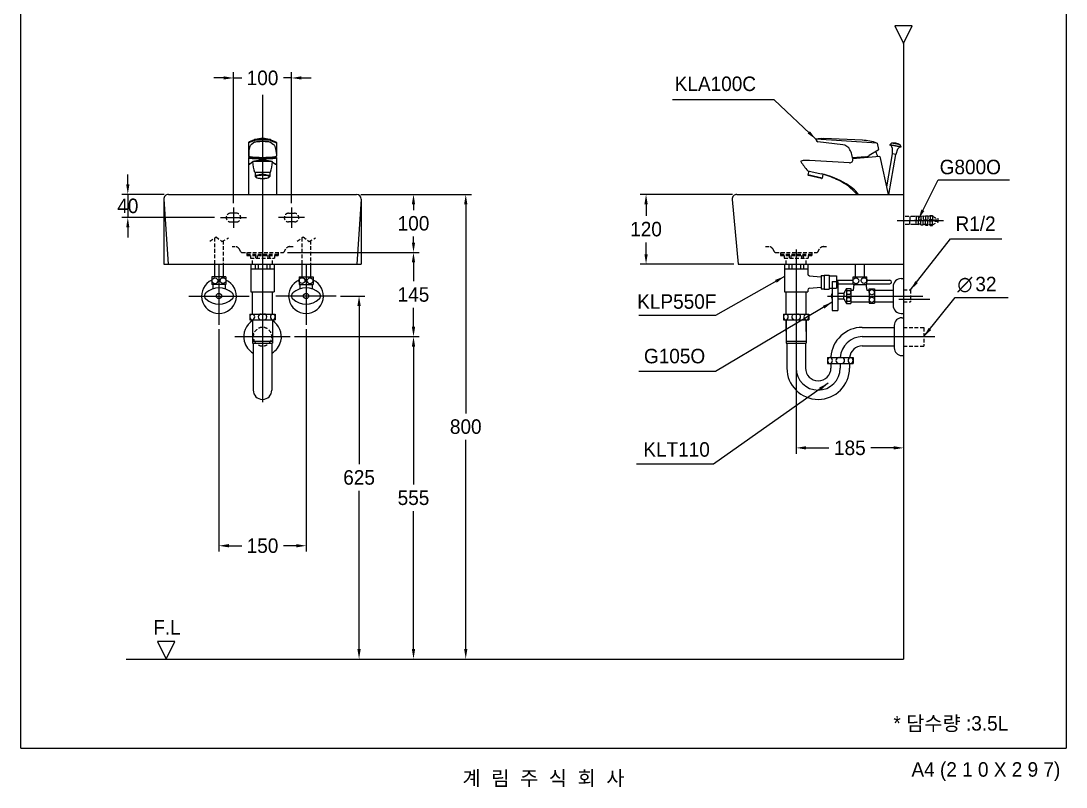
# Model space of a CAD drawing. Header units: millimetres. Extents: x 0 to 1800, y -67 to 2530.
# Drawn here: x 0 to 1800, y -67 to 1252 of the extents above; entities that cross this region are included whole.
import ezdxf
from ezdxf.enums import TextEntityAlignment as Align
from ezdxf.lldxf.tags import DXFTag

# ---------------------------------------------------------------- set-up
doc = ezdxf.new("R2010")
doc.units = ezdxf.units.MM
doc.linetypes.add('DASHED2', pattern=[9.525, 6.35, -3.175])
for name, color, linetype in [('TEXT', 7, 'Continuous'), ('내부선 및 부속', 4, 'Continuous'), ('도각라인', 7, 'Continuous'), ('외형선', 3, 'Continuous'), ('점선', 6, 'DASHED2'), ('중심선', 1, 'DASHED'), ('치수선', 7, 'Continuous')]:
    doc.layers.add(name, color=color, linetype=linetype)
doc.styles.add('140911', font='HBATANG.TTF')
doc.styles.add('____', font='')
doc.styles.add('타이틀', font='H2GTRM.TTF', dxfattribs={"height": 25})
doc.styles.get('____').set_extended_font_data('굴림')
tags = doc.linetypes.add('DASHDOT', pattern=[70, 31, -13, 13, -13]).pattern_tags.tags
tags[10:11] = [DXFTag(74, 4), DXFTag(75, 0), DXFTag(340, '0'), DXFTag(46, 0.0), DXFTag(50, 0.0), DXFTag(44, 0.0), DXFTag(45, 0.0)]
tags[8:9] = [DXFTag(74, 4), DXFTag(75, 0), DXFTag(340, '0'), DXFTag(46, 0.0), DXFTag(50, 0.0), DXFTag(44, 0.0), DXFTag(45, 0.0)]
tags[6:7] = [DXFTag(74, 4), DXFTag(75, 0), DXFTag(340, '0'), DXFTag(46, 0.0), DXFTag(50, 0.0), DXFTag(44, 0.0), DXFTag(45, 0.0)]
tags[4:5] = [DXFTag(74, 4), DXFTag(75, 0), DXFTag(340, '0'), DXFTag(46, 0.0), DXFTag(50, 0.0), DXFTag(44, 0.0), DXFTag(45, 0.0)]
tags = doc.linetypes.add('DASHED', pattern=[25.72, 12.86, -12.86]).pattern_tags.tags
tags[6:7] = [DXFTag(74, 4), DXFTag(75, 0), DXFTag(340, '0'), DXFTag(46, 0.0), DXFTag(50, 0.0), DXFTag(44, 0.0), DXFTag(45, 0.0)]
tags[4:5] = [DXFTag(74, 4), DXFTag(75, 0), DXFTag(340, '0'), DXFTag(46, 0.0), DXFTag(50, 0.0), DXFTag(44, 0.0), DXFTag(45, 0.0)]
doc.dimstyles.new('MSADIM', dxfattribs={"dimtxt": 33, "dimasz": 17, "dimexe": 10, "dimexo": 7.5, "dimgap": 10, "dimtad": 0, "dimtih": 1, "dimtoh": 1, "dimdec": 0, "dimzin": 1, "dimdsep": 46, "dimtxsty": '____', "dimcen": 11.25, "dimadec": 0, "dimazin": 0, "dimtfac": 1, "dimtdec": 0, "dimtix": 1, "dimtmove": 0, "dimatfit": 3, "dimfxl": 1, "dimtolj": 1, "dimtzin": 1, "dimarcsym": 0})

# ---------------------------------------------------------------- blocks, each defined once
blk = doc.blocks.new('*D2')
at = {"layer": '치수선', "color": 0, "linetype": 'Continuous', "lineweight": -2, "transparency": 16777216}
for p, q in [((184.1, 970.6), (184.1, 987.6)), ((246.6, 953.6), (174.1, 953.6)), ((184.1, 953.6), (184.1, 913.6)), ((333.6, 913.6), (174.1, 913.6)), ((184.1, 896.6), (184.1, 879.6))]:
    blk.add_line(p, q, dxfattribs=at)
at = {"layer": '치수선', "color": 0, "linetype": 'Continuous', "transparency": 16777216}
for points in [[(181.3, 970.6), (186.9, 970.6), (184.1, 953.6)], [(181.3, 896.6), (186.9, 896.6), (184.1, 913.6)]]:
    blk.add_solid(points, dxfattribs=at)
at = {"layer": '치수선', "color": 0, "linetype": 'Continuous', "transparency": 16777216, "insert": (184.1, 933.6), "char_height": 25, "attachment_point": 5, "style": '____'}
blk.add_mtext('\\A1;40', dxfattribs=at)
blk = doc.blocks.new('*D6')
at = {"layer": '치수선', "color": 0, "linetype": 'Continuous', "lineweight": -2, "transparency": 16777216}
for p, q in [((349.1, 1154), (332.1, 1154)), ((366.1, 938.6), (366.1, 1164)), ((366.1, 1154), (380.2, 1154)), ((466.1, 1154), (452, 1154)), ((466.1, 938.6), (466.1, 1164)), ((483.1, 1154), (500.1, 1154))]:
    blk.add_line(p, q, dxfattribs=at)
at = {"layer": '치수선', "color": 0, "linetype": 'Continuous', "transparency": 16777216}
for points in [[(349.1, 1156.8), (349.1, 1151.2), (366.1, 1154)], [(483.1, 1156.8), (483.1, 1151.2), (466.1, 1154)]]:
    blk.add_solid(points, dxfattribs=at)
at = {"layer": '치수선', "color": 0, "linetype": 'Continuous', "transparency": 16777216, "insert": (416.1, 1154), "char_height": 25, "attachment_point": 5, "style": '____'}
blk.add_mtext('\\A1;100', dxfattribs=at)
blk = doc.blocks.new('*D7')
at = {"layer": '치수선', "color": 0, "linetype": 'Continuous', "lineweight": -2, "transparency": 16777216}
for p, q in [((341.1, 721.5), (341.1, 338.6)), ((491.1, 721.5), (491.1, 338.6)), ((358.1, 348.6), (380.2, 348.6)), ((474.1, 348.6), (452, 348.6))]:
    blk.add_line(p, q, dxfattribs=at)
at = {"layer": '치수선', "color": 0, "linetype": 'Continuous', "transparency": 16777216}
for points in [[(358.1, 351.5), (358.1, 345.8), (341.1, 348.6)], [(474.1, 351.5), (474.1, 345.8), (491.1, 348.6)]]:
    blk.add_solid(points, dxfattribs=at)
at = {"layer": '치수선', "color": 0, "linetype": 'Continuous', "transparency": 16777216, "insert": (416.1, 348.6), "char_height": 25, "attachment_point": 5, "style": '____'}
blk.add_mtext('\\A1;150', dxfattribs=at)
blk = doc.blocks.new('*D8')
at = {"layer": '치수선', "color": 0, "linetype": 'Continuous', "lineweight": -2, "transparency": 16777216}
for p, q in [((585.6, 953.6), (686.1, 953.6)), ((676.1, 936.6), (676.1, 926.5)), ((676.1, 870.6), (676.1, 880.8)), ((459.1, 853.6), (686.1, 853.6))]:
    blk.add_line(p, q, dxfattribs=at)
at = {"layer": '치수선', "color": 0, "linetype": 'Continuous', "transparency": 16777216}
for points in [[(673.3, 936.6), (678.9, 936.6), (676.1, 953.6)], [(673.3, 870.6), (678.9, 870.6), (676.1, 853.6)]]:
    blk.add_solid(points, dxfattribs=at)
at = {"layer": '치수선', "color": 0, "linetype": 'Continuous', "transparency": 16777216, "insert": (676.1, 903.6), "char_height": 25, "attachment_point": 5, "style": '____'}
blk.add_mtext('\\A1;100', dxfattribs=at)
blk = doc.blocks.new('*D9')
at = {"layer": '치수선', "color": 0, "linetype": 'Continuous', "lineweight": -2, "transparency": 16777216}
for p, q in [((1335.1, 672.1), (1335.1, 507.1)), ((1520.1, 609.8), (1520.1, 507.1)), ((1352.1, 517.1), (1391.6, 517.1)), ((1503.1, 517.1), (1463.5, 517.1))]:
    blk.add_line(p, q, dxfattribs=at)
at = {"layer": '치수선', "color": 0, "linetype": 'Continuous', "transparency": 16777216}
for points in [[(1352.1, 520), (1352.1, 514.3), (1335.1, 517.1)], [(1503.1, 520), (1503.1, 514.3), (1520.1, 517.1)]]:
    blk.add_solid(points, dxfattribs=at)
at = {"layer": '치수선', "color": 0, "linetype": 'Continuous', "transparency": 16777216, "insert": (1427.6, 517.1), "char_height": 25, "attachment_point": 5, "style": '____'}
blk.add_mtext('\\A1;185', dxfattribs=at)
blk = doc.blocks.new('*D10')
at = {"layer": '치수선', "color": 0, "linetype": 'Continuous', "lineweight": -2, "transparency": 16777216}
for p, q in [((585.6, 953.6), (776.1, 953.6)), ((766.1, 936.6), (766.1, 576.5)), ((766.1, 170.6), (766.1, 530.8)), ((751.8, 153.6), (776.1, 153.6))]:
    blk.add_line(p, q, dxfattribs=at)
at = {"layer": '치수선', "color": 0, "linetype": 'Continuous', "transparency": 16777216}
for points in [[(763.3, 936.6), (768.9, 936.6), (766.1, 953.6)], [(763.3, 170.6), (768.9, 170.6), (766.1, 153.6)]]:
    blk.add_solid(points, dxfattribs=at)
at = {"layer": '치수선', "color": 0, "linetype": 'Continuous', "transparency": 16777216, "insert": (766.1, 553.6), "char_height": 25, "attachment_point": 5, "style": '____'}
blk.add_mtext('\\A1;800', dxfattribs=at)
blk = doc.blocks.new('*D11')
at = {"layer": '치수선', "color": 0, "linetype": 'Continuous', "lineweight": -2, "transparency": 16777216}
for p, q in [((1225.6, 953.6), (1066.6, 953.6)), ((1076.6, 936.6), (1076.6, 916.5)), ((1076.6, 850.6), (1076.6, 870.8)), ((1227.6, 833.6), (1066.6, 833.6))]:
    blk.add_line(p, q, dxfattribs=at)
at = {"layer": '치수선', "color": 0, "linetype": 'Continuous', "transparency": 16777216}
for points in [[(1073.8, 936.6), (1079.5, 936.6), (1076.6, 953.6)], [(1073.8, 850.6), (1079.5, 850.6), (1076.6, 833.6)]]:
    blk.add_solid(points, dxfattribs=at)
at = {"layer": '치수선', "color": 0, "linetype": 'Continuous', "transparency": 16777216, "insert": (1076.6, 893.6), "char_height": 25, "attachment_point": 5, "style": '____'}
blk.add_mtext('\\A1;120', dxfattribs=at)
blk = doc.blocks.new('*D12')
at = {"layer": '치수선', "color": 0, "linetype": 'Continuous', "lineweight": -2, "transparency": 16777216}
for p, q in [((550.4, 778.6), (592.4, 778.6)), ((582.4, 761.6), (582.4, 489)), ((582.4, 170.6), (582.4, 443.3)), ((572.4, 153.6), (592.4, 153.6))]:
    blk.add_line(p, q, dxfattribs=at)
at = {"layer": '치수선', "color": 0, "linetype": 'Continuous', "transparency": 16777216}
for points in [[(579.5, 761.6), (585.2, 761.6), (582.4, 778.6)], [(579.5, 170.6), (585.2, 170.6), (582.4, 153.6)]]:
    blk.add_solid(points, dxfattribs=at)
at = {"layer": '치수선', "color": 0, "linetype": 'Continuous', "transparency": 16777216, "insert": (582.4, 466.1), "char_height": 25, "attachment_point": 5, "style": '____'}
blk.add_mtext('\\A1;625', dxfattribs=at)
blk = doc.blocks.new('*D13')
at = {"layer": '치수선', "color": 0, "linetype": 'Continuous', "lineweight": -2, "transparency": 16777216}
for p, q in [((459.1, 853.6), (686.1, 853.6)), ((676.1, 836.6), (676.1, 804)), ((676.1, 725.6), (676.1, 758.3)), ((471.1, 708.6), (686.1, 708.6))]:
    blk.add_line(p, q, dxfattribs=at)
at = {"layer": '치수선', "color": 0, "linetype": 'Continuous', "transparency": 16777216}
for points in [[(673.3, 836.6), (678.9, 836.6), (676.1, 853.6)], [(673.3, 725.6), (678.9, 725.6), (676.1, 708.6)]]:
    blk.add_solid(points, dxfattribs=at)
at = {"layer": '치수선', "color": 0, "linetype": 'Continuous', "transparency": 16777216, "insert": (676.1, 781.1), "char_height": 25, "attachment_point": 5, "style": '____'}
blk.add_mtext('\\A1;145', dxfattribs=at)
blk = doc.blocks.new('*D14')
at = {"layer": '치수선', "color": 0, "linetype": 'Continuous', "lineweight": -2, "transparency": 16777216}
for p, q in [((471.1, 708.6), (686.1, 708.6)), ((676.1, 691.6), (676.1, 453.9)), ((676.1, 170.6), (676.1, 408.3)), ((646.4, 153.6), (686.1, 153.6))]:
    blk.add_line(p, q, dxfattribs=at)
at = {"layer": '치수선', "color": 0, "linetype": 'Continuous', "transparency": 16777216}
for points in [[(673.3, 691.6), (678.9, 691.6), (676.1, 708.6)], [(673.3, 170.6), (678.9, 170.6), (676.1, 153.6)]]:
    blk.add_solid(points, dxfattribs=at)
at = {"layer": '치수선', "color": 0, "linetype": 'Continuous', "transparency": 16777216, "insert": (676.1, 431.1), "char_height": 25, "attachment_point": 5, "style": '____'}
blk.add_mtext('\\A1;555', dxfattribs=at)

msp = doc.modelspace()

# ---------------------------------------------------------------- linework, layer by layer
msp.add_line((1511.9, 773.4), (1565.1, 773.4))
at = {"layer": '내부선 및 부속', "linetype": 'Continuous'}
for p, q in [((401.1, 1046), (392.1, 1042.2)), ((401.7, 1047.7), (393, 1043.9)), ((403.5, 1048.2), (402.5, 1048)), ((428.6, 1048.2), (429.7, 1048)), ((430.5, 1047.7), (439.2, 1043.9)), ((431.1, 1046), (440.1, 1042.2)), ((1369.1, 1047.8), (1369.3, 1046.9)), ((1369.1, 1047.8), (1369.3, 1046.9)), ((1474.2, 1042), (1369.6, 1048.4)), ((1415.3, 1038.9), (1372.3, 1044.3)), ((1449.1, 1046.7), (1382.8, 1049.5)), ((392.1, 1042.6), (392.1, 1019.6)), ((392.5, 1027.3), (392.3, 1019.9)), ((402.5, 1043.2), (397.2, 1039.5)), ((429.6, 1043.2), (435, 1039.5)), ((439.7, 1027.3), (439.9, 1019.9)), ((440.1, 1043.1), (440.1, 1043.1)), ((440.1, 1042.6), (440.1, 1019.6)), ((1476.5, 1029.5), (1460.9, 1020.4)), ((1474.7, 1041.6), (1477, 1030.6)), ((1496.8, 1038.3), (1496.9, 1039.3)), ((1515.5, 1035), (1496.8, 1038.3)), ((1499.1, 1041.8), (1496.9, 1039.3)), ((1496.9, 1039.3), (1515.6, 1036)), ((1514.5, 1039.1), (1499.1, 1041.8)), ((1500.4, 1033.9), (1500.4, 1023.8)), ((1507.1, 1022.7), (1510.5, 1032.1)), ((1515.6, 1036), (1514.5, 1039.1)), ((1515.6, 1036), (1515.5, 1035)), ((392.1, 1016.9), (392.1, 953.6)), ((392.1, 1009.1), (392.7, 1006.8)), ((399.2, 1009.8), (394, 1005.4)), ((396.2, 1017.5), (396.1, 1017)), ((399.2, 1009.8), (399.2, 1009.8)), ((433, 1009.8), (438.2, 1005.4)), ((436, 1017.5), (436.1, 1017)), ((440.1, 1009.1), (439.5, 1006.8)), ((440.1, 1016.9), (440.1, 953.6)), ((1426.8, 1007.7), (1358.2, 1011.9)), ((1430.7, 1022.4), (1431.8, 1017.2)), ((1479.5, 1018.9), (1432.4, 1014.7)), ((1453.8, 1018.2), (1432.9, 1016.4)), ((1436.2, 1016.7), (1436, 1015.1)), ((1479.5, 1018.9), (1493.4, 953.6)), ((1500.7, 1023.4), (1490.7, 966.3)), ((1494.5, 953.6), (1506.6, 1022.3)), ((1500.4, 1023.8), (1507.1, 1022.7)), ((1506.6, 1022.3), (1500.7, 1023.4)), ((402.6, 991.8), (429.6, 991.8)), ((403.6, 991.8), (403.6, 984.6)), ((428.6, 991.8), (428.6, 984.6)), ((1355.1, 994.3), (1378, 989.1)), ((1357, 993.9), (1355.5, 987.5)), ((1379.8, 981.7), (1355.5, 987.5)), ((1378.6, 980.9), (1356.2, 986.3)), ((1381.3, 988), (1379.8, 981.7)), ((246.1, 945.1), (253.6, 833.6)), ((586.1, 945.1), (578.6, 833.6)), ((333.6, 833.6), (333.6, 811.4)), ((348.6, 833.6), (348.6, 811.4)), ((396.1, 833.6), (396.1, 785.6)), ((396.1, 833.6), (436.1, 833.6)), ((403.6, 833.6), (403.6, 825.6)), ((408.6, 833.6), (408.6, 825.6)), ((423.6, 833.6), (423.6, 825.6)), ((428.6, 833.6), (428.6, 825.6)), ((436.1, 833.6), (436.1, 788.9)), ((483.6, 833.6), (483.6, 811.4)), ((498.6, 833.6), (498.6, 811.4)), ((1315.1, 833.6), (1315.1, 785.6)), ((1315.1, 833.6), (1355.1, 833.6)), ((1322.6, 833.6), (1322.6, 825.6)), ((1327.6, 833.6), (1327.6, 825.6)), ((1342.6, 833.6), (1342.6, 825.6)), ((1347.6, 833.6), (1347.6, 825.6)), ((1355.1, 833.6), (1355.1, 816.4)), ((1437.6, 811.4), (1437.6, 833.6)), ((1452.6, 811.4), (1452.6, 833.6)), ((329.1, 811.4), (329.1, 798.4)), ((353.1, 811.4), (329.1, 811.4)), ((353.1, 811.4), (353.1, 798.4)), ((396.1, 825.6), (436.1, 825.6)), ((479.1, 811.4), (479.1, 798.4)), ((479.1, 811.4), (503.1, 811.4)), ((503.1, 811.4), (503.1, 798.4)), ((1315.1, 825.6), (1355.1, 825.6)), ((1357.8, 813.4), (1378.1, 811.6)), ((1378.1, 814.1), (1378.1, 791.1)), ((1378.1, 814.1), (1383.1, 814.1)), ((1383.1, 814.6), (1383.1, 790.6)), ((1383.1, 814.6), (1392.1, 814.6)), ((1392.1, 814.6), (1392.1, 790.6)), ((1392.1, 813.4), (1404.6, 813.4)), ((1404.6, 813.4), (1404.6, 791.9)), ((1433.1, 811.4), (1457.1, 811.4)), ((1433.1, 798.4), (1433.1, 811.4)), ((1457.1, 798.4), (1457.1, 811.4)), ((353.1, 798.4), (329.1, 798.4)), ((330.6, 798.4), (330.6, 791)), ((351.6, 798.4), (351.6, 791)), ((479.1, 798.4), (503.1, 798.4)), ((480.6, 798.4), (480.6, 791)), ((501.6, 798.4), (501.6, 791)), ((1357.8, 791.9), (1378.1, 793.6)), ((1397.1, 803.6), (1407.1, 803.6)), ((1397.1, 803.6), (1397.1, 774.1)), ((1404.6, 805.6), (1433.1, 805.6)), ((1404.6, 799.6), (1433.1, 799.6)), ((1407.1, 803.6), (1407.1, 775.7)), ((1433.1, 798.4), (1457.1, 798.4)), ((1433.6, 788.9), (1435.1, 798.4)), ((1455.1, 798.4), (1456.6, 788.9)), ((1457.1, 805.6), (1496.6, 805.6)), ((1457.1, 799.6), (1496.6, 799.6)), ((1502.1, 794.6), (1502.1, 762.6)), ((1516.1, 808.6), (1520.1, 808.6)), ((396.1, 785.6), (436.1, 785.6)), ((399.1, 747.6), (399.1, 785.6)), ((433.1, 747.6), (433.1, 785.6)), ((436.1, 788.9), (436.1, 785.6)), ((1315.1, 785.6), (1355.1, 785.6)), ((1318.1, 747.6), (1318.1, 785.6)), ((1352.1, 747.6), (1352.1, 785.6)), ((1355.1, 788.9), (1355.1, 785.6)), ((1378.1, 791.1), (1383.1, 791.1)), ((1383.1, 790.6), (1392.1, 790.6)), ((1392.1, 791.9), (1404.6, 791.9)), ((1397.1, 773.3), (1397.1, 774.1)), ((1407.1, 783.4), (1417.1, 783.4)), ((1407.1, 775.7), (1407.1, 753.6)), ((1422.1, 791.6), (1417.1, 783.4)), ((1417.1, 783.4), (1417.1, 777.8)), ((1417.1, 773.9), (1417.1, 777.8)), ((1422.1, 791.6), (1429.1, 791.6)), ((1422.1, 791.6), (1422.1, 778.8)), ((1422.1, 778.8), (1422.1, 765.6)), ((1429.1, 791.6), (1429.1, 780.2)), ((1429.1, 788.9), (1433.6, 788.9)), ((1429.1, 780.2), (1429.1, 765.6)), ((1456.6, 788.9), (1461.1, 788.9)), ((1461.1, 791.1), (1470.1, 791.1)), ((1461.1, 785.1), (1461.1, 791.1)), ((1461.1, 785.1), (1461.1, 766.1)), ((1470.1, 791.1), (1470.1, 786.1)), ((1470.1, 788.9), (1502.1, 788.9)), ((1470.1, 786.1), (1470.1, 766.1)), ((1502.1, 783.6), (1502.1, 782.3)), ((1397.1, 773.3), (1397.1, 753.6)), ((1407.1, 773.9), (1417.1, 773.9)), ((1417.1, 773.9), (1422.1, 765.6)), ((1422.1, 765.6), (1429.1, 765.6)), ((1429.1, 768.4), (1461.1, 768.4)), ((1461.1, 766.1), (1470.1, 766.1)), ((1470.1, 768.4), (1502.1, 768.4)), ((394.1, 747.6), (438.1, 747.6)), ((394.1, 747.6), (394.1, 737.6)), ((438.1, 747.6), (438.1, 737.6)), ((1313.1, 747.6), (1343.4, 747.6)), ((1313.1, 747.6), (1313.1, 737.6)), ((1343.4, 747.6), (1357.1, 747.6)), ((1357.1, 747.6), (1357.1, 737.6)), ((1397.1, 753.6), (1407.1, 753.6)), ((1516.1, 748.6), (1520.1, 748.6)), ((1517.1, 741.1), (1520.1, 741.1)), ((394.1, 737.6), (438.1, 737.6)), ((399.1, 737.6), (399.1, 697.6)), ((433.1, 737.6), (433.1, 697.6)), ((1313.1, 737.6), (1320.6, 737.6)), ((1318.1, 717.6), (1318.1, 737.9)), ((1318.1, 736.5), (1318.1, 737.6)), ((1318.1, 736.5), (1318.1, 697.6)), ((1320.6, 737.6), (1357.1, 737.6)), ((1352.1, 717.6), (1352.1, 737.9)), ((1352.1, 737.6), (1352.1, 697.6)), ((1449, 724.6), (1504.1, 724.6)), ((1504.1, 728.1), (1504.1, 692.6)), ((399.1, 700.6), (433.1, 700.6)), ((399.1, 697.6), (433.1, 697.6)), ((400.1, 697.6), (400.1, 616.6)), ((432.1, 697.6), (432.1, 616.6)), ((1318.1, 700.6), (1352.1, 700.6)), ((1318.1, 697.6), (1352.1, 697.6)), ((1319.1, 697.6), (1319.1, 654.6)), ((1351.1, 697.6), (1351.1, 654.6)), ((1449, 692.6), (1504.1, 692.6)), ((1504.1, 692.6), (1504.1, 689.1)), ((1389.1, 672.6), (1433.1, 672.6)), ((1389.1, 672.6), (1389.1, 662.6)), ((1395.1, 672.6), (1395.1, 673.8)), ((1433.1, 672.6), (1433.1, 662.6)), ((1517.1, 676.1), (1520.1, 676.1)), ((1389.1, 662.6), (1433.1, 662.6)), ((1395.1, 662.6), (1395.1, 654.6)), ((1427.1, 662.6), (1427.1, 654.6))]:
    msp.add_line(p, q, dxfattribs=at)
for centre, radius in [((348.1, 805.1), 5), ((484.1, 805.1), 5), ((1452.1, 805.1), 5), ((334.1, 804.8), 5), ((498, 804.8), 5), ((1438.1, 804.8), 5), ((341.1, 778.6), 4.5), ((491.1, 778.6), 4.5), ((1425.6, 784.6), 3.5), ((1425.6, 772.6), 3.5), ((1465.6, 785.1), 4.5), ((1465.6, 772.1), 4.5)]:
    msp.add_circle(centre, radius, dxfattribs=at)
for centre, radius, start, end in [((403.5, 1040.5), 6, 96.7897, 113.2812), ((403.7, 1043.1), 5, 95.3932, 113.3083), ((409.2, 991.9), 55, 92.2406, 96.7897), ((412.6, 948.5), 100, 91.5446, 95.3932), ((416.1, 994.7), 55, 76.8183, 103.1809), ((409.2, 1014.1), 30, 94.1551, 100.1745), ((416.1, 919.4), 125, 85.8449, 94.1551), ((416.1, 817), 230, 87.7594, 92.2406), ((416.1, 818.6), 230, 88.4554, 91.5446), ((419.6, 948.5), 100, 84.6068, 88.4554), ((422.9, 991.9), 55, 83.2103, 87.7594), ((423, 1014.1), 30, 79.8255, 85.8449), ((428.5, 1043.1), 5, 66.6917, 84.6068), ((428.7, 1040.5), 6, 66.7188, 83.2103), ((1369.6, 1047.9), 0.5, 86.4858, 191.9893), ((1374.6, 1049.8), 6, 209.1784, 247.5581), ((1380.5, 994.5), 55, 87.5996, 101.5392), ((1445.3, 956.8), 90, 71.1994, 87.5996), ((393.6, 1042.6), 1.5, 113.3083, 180), ((417.5, 1026.6), 25, 158.0927, 178.453), ((401.7, 1032.9), 8, 124.4059, 158.0927), ((403.4, 1042), 1.5, 108.543, 124.2891), ((405.1, 1036.8), 7, 100.1745, 108.543), ((427, 1036.8), 7, 71.457, 79.8255), ((428.8, 1042), 1.5, 55.7109, 71.457), ((430.5, 1032.9), 8, 21.9073, 55.5941), ((414.7, 1026.6), 25, 1.547, 21.9073), ((438.6, 1042.6), 1.5, 0, 66.6917), ((1413.3, 1022.6), 16.5, 28.2146, 82.9494), ((1401.4, 1016.2), 30, 11.9959, 28.2146), ((1448.8, 1011.3), 28, 14.996, 33.9058), ((1474.2, 1041.5), 0.5, 11.9817, 86.4858), ((1476, 1030.4), 1, 300.2836, 11.9817), ((1495.9, 1033.9), 4.5, 0, 79.4326), ((1502.1, 1014), 28, 63.7469, 96.2531), ((1514.7, 1030.5), 4.5, 80.5674, 160), ((393.1, 1019.9), 1, 180, 254.0525), ((393.6, 1019.6), 1.5, 180, 249.4721), ((392.9, 1016.4), 1, 111.0535, 136.2221), ((392.3, 1016.9), 0.2, 136.2221, 228.3459), ((393.2, 1017.9), 1.5, 228.3459, 252.2151), ((395.7, 1008.9), 9, 99.1281, 111.0535), ((396.8, 1029.3), 13.5, 252.2151, 261.0313), ((398.6, 1039.1), 21, 254.0525, 263.4222), ((396.9, 1028.5), 11, 249.4721, 260.2749), ((403.3, 1070.3), 55, 261.0313, 264.8696), ((401.8, 1057.1), 40, 260.2749, 264.2507), ((396.4, 1017), 0.3, 169.9536, 239.9712), ((409.8, 1136.7), 119.2, 263.4222, 267.2417), ((397.5, 1019), 2.6, 239.9712, 254.4503), ((400.6, 1029.9), 14, 254.4503, 262.0238), ((409.8, 1136.7), 120, 264.2507, 267.2417), ((409.5, 1140), 125, 264.8696, 267.0002), ((407.7, 1080.4), 65, 262.0238, 266.4296), ((399.6, 1009.6), 0.5, 123.3079, 181.9444), ((400.1, 1007.3), 2.5, 97.9387, 113.4878), ((457.1, 1011.5), 58, 181.9444, 199.938), ((400.5, 1008.3), 2, 99.9642, 130.7567), ((405, 972.1), 38, 92.986, 97.9387), ((415.5, 947.2), 65, 93.1311, 103.8428), ((406.2, 975.8), 35, 93.4431, 99.9642), ((416.1, 1264.9), 250, 267.0002, 272.9998), ((416.1, 760.4), 250, 87.014, 92.986), ((416.1, 1215.2), 200, 266.4296, 273.5704), ((416.1, 1266.5), 249.2, 267.2417, 272.7583), ((416.1, 1266.5), 250, 267.2417, 272.7583), ((416.1, 811.1), 200, 86.5569, 93.4431), ((416.1, 937.2), 75, 86.8689, 93.1311), ((416.6, 947.2), 65, 76.1572, 86.8689), ((422.3, 1136.7), 119.2, 272.7583, 276.5778), ((422.3, 1136.7), 120, 272.7583, 275.7493), ((426, 975.8), 35, 80.0358, 86.5569), ((424.5, 1080.4), 65, 273.5704, 277.9762), ((427.1, 972.1), 38, 82.0613, 87.014), ((422.6, 1140), 125, 272.9998, 275.1304), ((375.1, 1011.5), 58, 340.062, 358.0556), ((431.7, 1008.3), 2, 49.2433, 80.0358), ((432, 1007.3), 2.5, 66.5122, 82.0613), ((432.5, 1009.6), 0.5, 358.0556, 56.6921), ((431.6, 1029.9), 14, 277.9762, 285.5497), ((428.9, 1070.3), 55, 275.1304, 278.9687), ((430.4, 1057.1), 40, 275.7493, 279.7251), ((434.6, 1019), 2.6, 285.5497, 300.0288), ((435.8, 1017), 0.3, 300.0288, 10.0464), ((433.6, 1039.1), 21, 276.5778, 285.9475), ((435.3, 1028.5), 11, 279.7251, 290.5279), ((435.4, 1029.3), 13.5, 278.9687, 287.7849), ((436.4, 1008.9), 9, 68.9465, 80.9594), ((438.6, 1019.6), 1.5, 290.5279, 0), ((439.1, 1019.9), 1, 285.9475, 0), ((439, 1017.9), 1.5, 287.7849, 311.6541), ((439.3, 1016.4), 1, 43.7779, 68.9465), ((439.9, 1016.9), 0.2, 311.6541, 43.7779), ((1343.8, 1010.5), 0.5, 103.0592, 208.5179), ((1406.6, 1044.6), 72, 208.5179, 224.3204), ((1352.7, 972), 40, 92.3052, 103.0592), ((1353.9, 942), 70, 86.5, 92.3052), ((1427.1, 1013.2), 5.5, 266.5, 16.1395), ((1432.8, 1017.4), 1, 191.996, 274.8896), ((1452.4, 1035.1), 17, 274.8889, 300.2836), ((1500.9, 1023.8), 0.5, 180, 254.6668), ((1506.6, 1022.8), 0.5, 265.3332, 340), ((397.5, 1008.1), 5, 194.7819, 211.2271), ((393.7, 1005.8), 0.5, 211.2271, 310.757), ((438.5, 1005.8), 0.5, 229.243, 328.7729), ((434.6, 1008.1), 5, 328.7729, 345.2181), ((404.6, 984.6), 1, 129.2743, 191.0574), ((405.6, 984.8), 2, 191.0574, 233.692), ((407.1, 981.5), 5, 107.7072, 129.2743), ((407.9, 988), 6, 233.692, 248.3072), ((405.3, 983.7), 0.7, 131.0987, 220.8647), ((408.1, 980.5), 5, 106.1239, 131.0987), ((406.7, 984.9), 2.5, 220.8647, 244.9279), ((412.9, 963.4), 24, 96.3133, 107.7072), ((410.7, 993.5), 12, 244.9279, 260.5745), ((410.2, 993.6), 12, 248.3072, 256.1217), ((413.7, 961.3), 25, 95.5326, 106.1239), ((414.2, 1010.1), 29, 256.1217, 265.5679), ((416.1, 1026.1), 45, 260.5745, 279.4255), ((416.1, 934.6), 53, 83.6867, 96.3133), ((416.1, 936.4), 50, 84.4674, 95.5326), ((416.1, 1034), 53, 265.5679, 270), ((416.1, 1034), 53, 270, 274.4321), ((417.9, 1010.1), 29, 274.4321, 283.8783), ((418.5, 961.3), 25, 73.8761, 84.4674), ((419.3, 963.4), 24, 72.2928, 83.6867), ((421.5, 993.5), 12, 279.4255, 295.0721), ((422, 993.6), 12, 283.8783, 291.6928), ((424.1, 980.5), 5, 48.9013, 73.8761), ((424.2, 988), 6, 291.6928, 306.308), ((425.1, 981.5), 5, 50.7257, 72.2928), ((425.5, 984.9), 2.5, 295.0721, 319.1353), ((426.9, 983.7), 0.7, 319.1353, 48.9013), ((426.6, 984.8), 2, 306.308, 348.9426), ((427.6, 984.6), 1, 348.9426, 50.7257), ((1356.4, 987.2), 1, 166.6114, 256.6114), ((1344.8, 842.8), 150, 59.3434, 77.2041), ((1378.8, 981.9), 1, 256.6114, 346.6114), ((1332.8, 819.9), 175, 64.5224, 73.8978), ((1367.2, 892.1), 95, 40.3793, 64.5224), ((1379.5, 901.3), 82, 39.6319, 59.3434), ((1358.1, 816.4), 3, 180, 265.0303), ((341.1, 778.6), 30, 113.5781, 66.4217), ((341.1, 759), 33.6, 47.499, 132.501), ((491.1, 778.6), 30, 113.5783, 66.4219), ((491.1, 759), 33.6, 47.499, 132.501), ((1496.6, 802.6), 3, 270, 90), ((1516.1, 794.6), 14, 90, 180), ((323.1, 778.6), 7, 132.501, 227.499), ((359.1, 778.6), 7, 312.501, 47.499), ((473.1, 778.6), 7, 132.501, 227.499), ((509.1, 778.6), 7, 312.501, 47.499), ((1358.1, 788.9), 3, 94.9697, 180), ((1403.5, 778.6), 7.84, 144.9654, 215.0346), ((341.1, 798.3), 33.6, 227.499, 312.501), ((491.1, 798.3), 33.6, 227.499, 312.501), ((1516.1, 762.6), 14, 180, 270), ((399.1, 742.6), 5, 98.6269, 261.3731), ((397.6, 742.6), 5, 278.6269, 81.3731), ((413.6, 742.6), 5, 90, 270), ((418.6, 742.6), 5, 270, 90), ((434.6, 742.6), 5, 98.6269, 261.3731), ((433.1, 742.6), 5, 278.6269, 81.3731), ((1318.1, 742.6), 5, 98.6269, 261.3731), ((1316.6, 742.6), 5, 278.6269, 81.3731), ((1332.6, 742.6), 5, 90, 199.526), ((1332.6, 742.6), 5, 199.526, 270), ((1337.6, 742.6), 5, 51.1629, 90), ((1337.6, 742.6), 5, 270, 51.1629), ((1353.6, 742.6), 5, 98.6269, 261.3731), ((1352.1, 742.6), 5, 278.6269, 81.3731), ((1517.1, 728.1), 13, 90, 180), ((416.1, 708.6), 32.5, 121.5389, 193.6464), ((416.1, 708.6), 32.5, 346.3536, 58.4611), ((1449, 670.6), 54, 90, 176.6714), ((416.1, 708.6), 32.5, 193.6464, 240.5076), ((416.1, 708.6), 32.5, 299.4924, 346.3536), ((1449, 670.6), 22, 90, 174.7841), ((1517.1, 689.1), 13, 180, 270), ((1394.1, 667.6), 5, 98.6269, 261.3731), ((1392.6, 667.6), 5, 278.6269, 81.3731), ((1408.6, 667.6), 5, 90, 270), ((1413.6, 667.6), 5, 270, 90), ((1429.6, 667.6), 5, 98.6269, 261.3731), ((1428.1, 667.6), 5, 278.6269, 81.3731), ((1373.1, 654.6), 54, 180, 0), ((1373.1, 654.6), 22, 180, 0), ((416.1, 616.6), 16, 180, 0)]:
    msp.add_arc(centre, radius, start, end, dxfattribs=at)
msp.add_open_spline([(429.6, 1043.3), (429.6, 1043.3), (429.6, 1043.3)], degree=2, dxfattribs=at)
at = {"layer": '도각라인'}
for p, q in [((0, 0), (0, 2530)), ((1800, 2530), (1800, 0)), ((0, 0), (1800, 0))]:
    msp.add_line(p, q, dxfattribs=at)
at = {"layer": '외형선', "linetype": 'Continuous'}
for p, q in [((1535.1, 1243.6), (1505.1, 1243.6)), ((1505.1, 1243.6), (1520.1, 1213.6)), ((1520.1, 1213.6), (1535.1, 1243.6)), ((1520.1, 1213.6), (1520.1, 153.6)), ((246.1, 945.6), (246.1, 833.6)), ((254.1, 953.6), (578.1, 953.6)), ((561, 953.6), (578.1, 953.6)), ((586.1, 945.6), (586.1, 833.6)), ((1225.1, 944.9), (1235.1, 833.6)), ((1233.1, 953.6), (1520.1, 953.6)), ((1520.1, 953.6), (1520.1, 833.6)), ((246.1, 833.6), (586.1, 833.6)), ((561, 833.6), (586.1, 833.6)), ((1235.1, 833.6), (1520.1, 833.6)), ((265.2, 183.6), (235.2, 183.6)), ((235.2, 183.6), (250.2, 153.6)), ((250.2, 153.6), (265.2, 183.6)), ((181.5, 153.6), (1520.1, 153.6))]:
    msp.add_line(p, q, dxfattribs=at)
for centre, start, end in [((254.1, 945.6), 90, 183.8402), ((578.1, 945.6), 0, 90), ((1233.1, 945.6), 90, 185.1184)]:
    msp.add_arc(centre, 8, start, end, dxfattribs=at)
at = {"layer": '점선', "linetype": 'Continuous'}
for p, q in [((371.1, 921.1), (361.1, 921.1)), ((461.1, 921.1), (471.1, 921.1)), ((361.1, 906.1), (371.1, 906.1)), ((471.1, 906.1), (461.1, 906.1))]:
    msp.add_line(p, q, dxfattribs=at)
at = {"layer": '점선'}
for p, q in [((1538.7, 915.6), (1520.1, 915.6)), ((1538.7, 901.6), (1520.1, 901.6)), ((1531.1, 915.6), (1531.1, 908.6)), ((1531.1, 901.6), (1531.1, 908.6)), ((1545.7, 916), (1538.7, 915.6)), ((1545.7, 901.3), (1538.7, 901.6)), ((1580, 910.8), (1538.9, 908.6)), ((1580, 906.5), (1538.9, 908.6)), ((1541.7, 915.8), (1542.1, 908.8)), ((1541.7, 901.5), (1542.1, 908.5)), ((1569.7, 916.3), (1541.8, 914.8)), ((1569.7, 901), (1541.8, 902.5)), ((1545.7, 916), (1546.1, 909)), ((1545.7, 901.3), (1546.1, 908.3)), ((1549.7, 916.2), (1553.7, 916.4)), ((1549.7, 916.2), (1550.1, 909.2)), ((1549.7, 901.1), (1550.1, 908.1)), ((1549.7, 901.1), (1553.7, 900.9)), ((1553.7, 916.4), (1554.1, 909.4)), ((1553.7, 900.9), (1554.1, 907.9)), ((1557.7, 916.6), (1561.7, 916.9)), ((1557.7, 916.6), (1558.1, 909.7)), ((1557.7, 900.7), (1558.1, 907.6)), ((1557.7, 900.7), (1561.7, 900.4)), ((1561.7, 916.9), (1562.1, 909.9)), ((1561.7, 900.4), (1562.1, 907.4)), ((1565.7, 917.1), (1569.7, 917.3)), ((1565.7, 917.1), (1566, 910.1)), ((1565.7, 900.2), (1566, 907.2)), ((1565.7, 900.2), (1569.7, 900)), ((1573.1, 908.6), (1568, 910.2)), ((1573.1, 908.6), (1568, 907.1)), ((1569.7, 917.3), (1570, 910.3)), ((1569.7, 916.3), (1580, 910.8)), ((1569.7, 900), (1570, 907)), ((1569.7, 901), (1580, 906.5)), ((325.5, 872.9), (336.1, 880.4)), ((333.6, 878.6), (333.6, 833.6)), ((336.1, 880.4), (346.3, 872.3)), ((346.3, 872.3), (357.5, 878.8)), ((348.6, 873.7), (348.6, 833.6)), ((475.5, 872.9), (486.1, 880.4)), ((483.6, 878.6), (483.6, 833.6)), ((486.1, 880.4), (496.3, 872.3)), ((496.3, 872.3), (507.5, 878.8)), ((498.6, 873.7), (498.6, 833.6)), ((363.6, 863.6), (369, 863.6)), ((378.9, 854.6), (375.9, 859.7)), ((380.6, 853.6), (451.6, 853.6)), ((389.1, 853.6), (389.1, 848.6)), ((389.1, 850.6), (443.1, 850.6)), ((389.1, 848.6), (443.1, 848.6)), ((395.6, 848.6), (395.6, 843.6)), ((404.1, 848.6), (404.1, 843.6)), ((407.1, 848.6), (407.1, 843.6)), ((425.1, 848.6), (425.1, 843.6)), ((428.1, 848.6), (428.1, 843.6)), ((436.6, 848.6), (436.6, 843.6)), ((443.1, 853.6), (443.1, 848.6)), ((453.3, 854.6), (456.3, 859.7)), ((463.2, 863.6), (468.6, 863.6)), ((1282.6, 863.6), (1288, 863.6)), ((1297.9, 854.6), (1294.9, 859.7)), ((1299.6, 853.6), (1370.6, 853.6)), ((1308.1, 853.6), (1308.1, 848.6)), ((1308.1, 850.6), (1362.1, 850.6)), ((1308.1, 848.6), (1362.1, 848.6)), ((1314.6, 848.6), (1314.6, 843.6)), ((1323.1, 848.6), (1323.1, 843.6)), ((1326.1, 848.6), (1326.1, 843.6)), ((1344.1, 848.6), (1344.1, 843.6)), ((1347.1, 848.6), (1347.1, 843.6)), ((1355.6, 848.6), (1355.6, 843.6)), ((1362.1, 853.6), (1362.1, 848.6)), ((1372.3, 854.6), (1375.3, 859.7)), ((1382.2, 863.6), (1387.6, 863.6)), ((395.6, 843.6), (436.6, 843.6)), ((399.1, 833.6), (399.1, 843.6)), ((433.1, 833.6), (433.1, 843.6)), ((1314.6, 843.6), (1355.6, 843.6)), ((1318.1, 833.6), (1318.1, 843.6)), ((1352.1, 833.6), (1352.1, 843.6)), ((1520.1, 789.2), (1532.1, 789.2)), ((1532.1, 789.2), (1532.1, 768.7)), ((1520.1, 768.7), (1532.1, 768.7)), ((1520.1, 724.1), (1554.9, 724.1)), ((1554.9, 724.1), (1554.9, 692.1)), ((1520.1, 692.1), (1554.9, 692.1))]:
    msp.add_line(p, q, dxfattribs=at)
for centre, radius, start, end in [((361.1, 913.6), 7.5, 90, 270), ((371.1, 913.6), 7.5, 270, 90), ((461.1, 913.6), 7.5, 90, 270), ((471.1, 913.6), 7.5, 270, 90), ((369, 855.6), 8, 30.3414, 90), ((380.6, 855.6), 2, 210.3414, 270), ((451.6, 855.6), 2, 270, 329.6586), ((463.2, 855.6), 8, 90, 149.6586), ((1288, 855.6), 8, 30.3414, 90), ((1299.6, 855.6), 2, 210.3414, 270), ((1370.6, 855.6), 2, 270, 329.6586), ((1382.2, 855.6), 8, 90, 149.6586), ((416.1, 708.6), 16, 316.5675, 223.4325), ((416.1, 708.6), 16, 243.5146, 323.0427)]:
    msp.add_arc(centre, radius, start, end, dxfattribs=at)
at = {"layer": '중심선', "linetype": 'DASHDOT'}
for p, q in [((416.1, 1124.8), (416.1, 595.6)), ((366.1, 931.1), (366.1, 896.1)), ((466.1, 931.1), (466.1, 896.1)), ((343.6, 913.6), (388.6, 913.6)), ((488.6, 913.6), (443.6, 913.6)), ((1509.2, 908.6), (1588.8, 908.6)), ((1335.1, 858.6), (1335.1, 654.6)), ((341.1, 832.1), (341.1, 729)), ((491.1, 832.1), (491.1, 729)), ((289.3, 778.6), (392.9, 778.6)), ((542.9, 778.6), (439.3, 778.6)), ((1389.3, 778.6), (1553.3, 778.6)), ((368.6, 708.6), (463.6, 708.6)), ((1449, 708.6), (1574.1, 708.6)), ((1411.1, 662.6), (1411.1, 654.6))]:
    msp.add_line(p, q, dxfattribs=at)
for centre, start, end in [((1449, 670.6), 90, 176.6714), ((1373.1, 654.6), 180.0008, 0)]:
    msp.add_arc(centre, 38, start, end, dxfattribs=at)

# ---------------------------------------------------------------- texts
at = {"style": '140911'}
msp.add_text('∅', height=25, dxfattribs=at).set_placement((1612.8, 786.2))
at = {"layer": 'TEXT', "style": '타이틀'}
msp.add_text('F.L', height=25, dxfattribs=at).set_placement((251.6, 208.3), align=Align.MIDDLE)
for s, p in [('* 담수량 :3.5L ', (1606, 42.9)), ('계  림  주  식  회  사', (900, -51.7))]:
    msp.add_text(s, height=25, dxfattribs=at).set_placement(p, align=Align.MIDDLE_CENTER)
msp.add_text('A4 (2 1 0 X 2 9 7)', height=25, dxfattribs=at).set_placement((1790, -36.5), align=Align.MIDDLE_RIGHT)
at = {"layer": 'TEXT', "char_height": 25, "width": 380.447, "attachment_point": 1, "line_spacing_factor": 0.963855, "style": '타이틀'}
for s, insert in [('\\A1;KLA100C', (1126, 1156.5)), ('\\A1;G800O', (1582.3, 1013.2)), ('\\A1;R1/2', (1609.6, 915.6)), ('\\A1;KLP550F', (1061.4, 781.6)), ('\\A1;G105O', (1073, 687.7)), ('\\A1;KLT110', (1071.9, 526.9))]:
    msp.add_mtext(s, dxfattribs=dict(at, insert=insert))
at = {"layer": '치수선', "style": '타이틀'}
msp.add_text('32', height=25, dxfattribs=at).set_placement((1643.7, 786.7))

# ---------------------------------------------------------------- dimensions: what is measured, and where the dimension line sits
at = {"layer": '치수선', "linetype": 'Continuous'}
for base, p1, p2, picture, middle in [((466.1, 1154), (366.1, 931.1), (466.1, 931.1), '*D6', (416.1, 1154)), ((491.1, 348.6), (341.1, 729), (491.1, 729), '*D7', (416.1, 348.6)), ((1335.1, 517.1), (1520.1, 617.3), (1335.1, 679.6), '*D9', (1427.6, 517.1))]:
    dim = msp.add_linear_dim(base=base, p1=p1, p2=p2, dimstyle='MSADIM', override={"dimtxt": 25}, dxfattribs=at)
    dim.commit()
    dim.dimension.update_dxf_attribs({"geometry": picture, "text_midpoint": middle})
for base, p1, p2, picture, middle in [((184.1, 913.6), (254.1, 953.6), (341.1, 913.6), '*D2', (184.1, 933.6)), ((676.1, 853.6), (578.1, 953.6), (451.6, 853.6), '*D8', (676.1, 903.6)), ((766.1, 953.6), (744.3, 153.6), (578.1, 953.6), '*D10', (766.1, 553.6)), ((1076.6, 953.6), (1235.1, 833.6), (1233.1, 953.6), '*D11', (1076.6, 893.6)), ((676.1, 708.6), (451.6, 853.6), (463.6, 708.6), '*D13', (676.1, 781.1)), ((582.4, 778.6), (564.9, 153.6), (542.9, 778.6), '*D12', (582.4, 466.1)), ((676.1, 153.6), (463.6, 708.6), (638.9, 153.6), '*D14', (676.1, 431.1))]:
    dim = msp.add_linear_dim(base=base, p1=p1, p2=p2, angle=90, dimstyle='MSADIM', override={"dimtxt": 25}, dxfattribs=at)
    dim.commit()
    dim.dimension.update_dxf_attribs({"geometry": picture, "text_midpoint": middle})

# ---------------------------------------------------------------- leaders
at = {"layer": 'TEXT'}
for points in [[(1369.2, 1048.6), (1297.3, 1116.4), (1121.9, 1116.4)], [(1545.7, 911), (1579.5, 978.6), (1702.7, 978.6)], [(1532.1, 789.2), (1601, 876.8), (1689.6, 876.8)], [(1315.1, 812.3), (1196.4, 745), (1063.9, 745)], [(1554.9, 708.6), (1608.9, 776.2), (1700.1, 776.2)], [(1397.1, 768.1), (1196.4, 648.4), (1063.9, 648.5)], [(1390.3, 628.5), (1192.5, 489.1), (1060, 489.1)]]:
    msp.add_leader(points, dimstyle='MSADIM', override={"dimtxt": 30}, dxfattribs=at)

doc.saveas('drawing.dxf')
